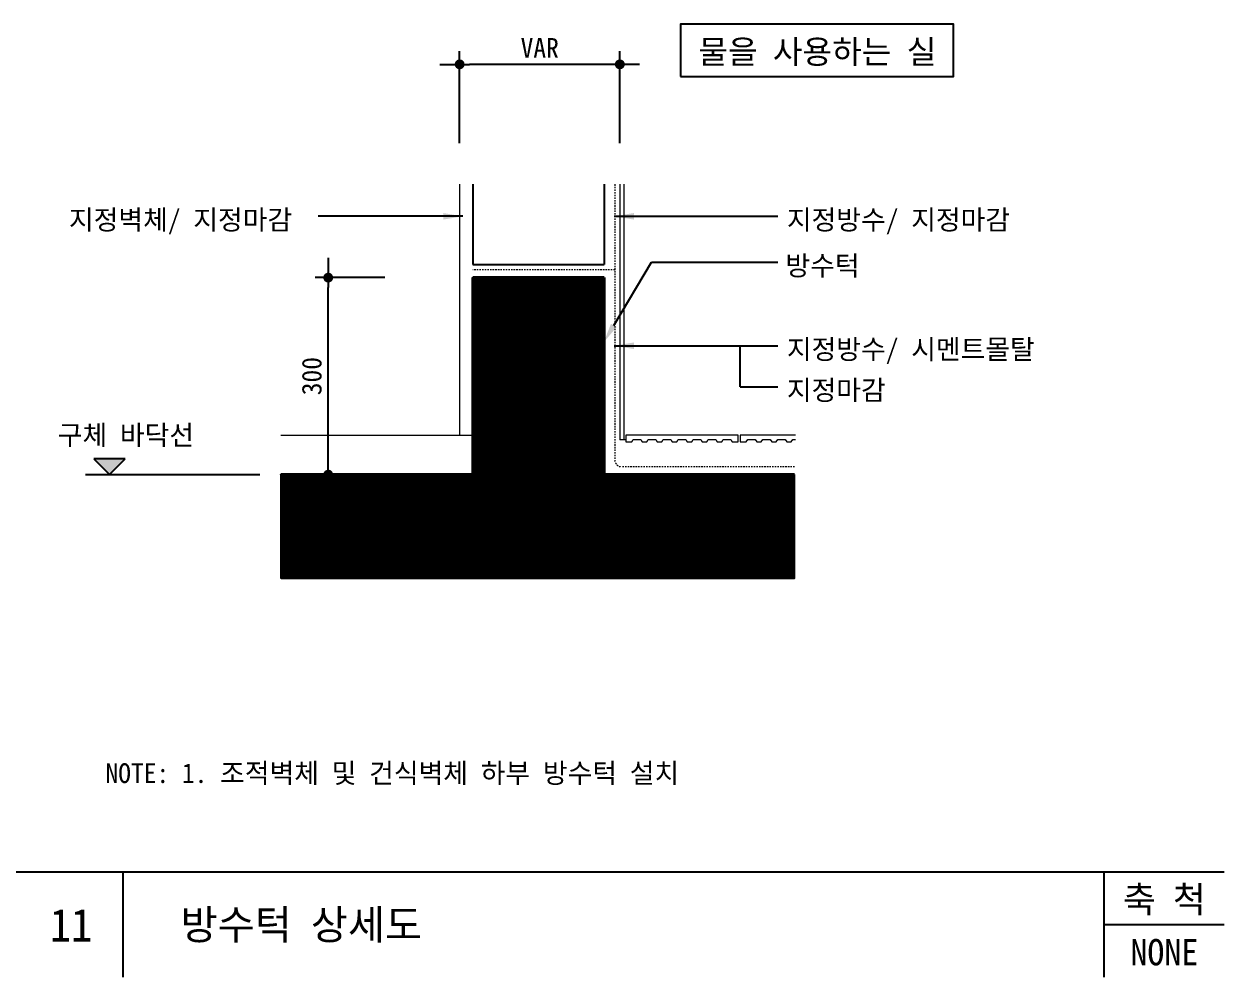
# Model space of a CAD drawing. Header units: millimetres. Extents: x 209 to 75467, y 6568 to 12199.
# Drawn here: x 39329 to 41156, y 6677 to 8128 of the extents above; entities that cross this region are included whole.
import ezdxf
from ezdxf.enums import TextEntityAlignment as Align

# ---------------------------------------------------------------- set-up
doc = ezdxf.new("R2010")
doc.units = ezdxf.units.MM
doc.header["$MEASUREMENT"] = 0
doc.linetypes.add('HID', pattern=[2, 1.1, -0.9])
doc.layers.get('0').update_dxf_attribs({"linetype": 'CONTINUOUS'})
for name, color, linetype, lineweight in [('A-CONC-LIN1', 2, 'CONTINUOUS', 40), ('A-DIMS', 7, 'CONTINUOUS', 25), ('A-MKXS-LEAD', 7, 'CONTINUOUS', 25), ('A-MKXS-TEXT1', 3, 'CONTINUOUS', 25), ('A-MKXX-NAME', 3, 'CONTINUOUS', 25), ('A-MKXX-SYMB', 7, 'CONTINUOUS', 25), ('A-WAXM-BLIC', 3, 'CONTINUOUS', 25), ('A-XXXX-FIN1', 255, 'CONTINUOUS', 18), ('A-XXXX-HATC', 8, 'CONTINUOUS', 18), ('A-XXXX-SYMB', 7, 'CONTINUOUS', 25), ('A-XXXX-TABL', 7, 'CONTINUOUS', 25), ('A-XXXX-WAT1', 9, 'HID', 20)]:
    doc.layers.add(name, color=color, linetype=linetype, lineweight=lineweight)
doc.layers.add('A-XXXX-SOLD', color=252, linetype='CONTINUOUS')
doc.layers.add('CA-ANNO-TEXT', color=3, linetype='CONTINUOUS')
doc.styles.add('HY울릉도L', font='H2GTRE.TTF')
doc.styles.add('돋움체', font='')
doc.styles.get('돋움체').set_extended_font_data('DotumChe')
doc.dimstyles.new('CDIM', dxfattribs={"dimtxt": 3, "dimasz": 1.5, "dimexe": 2, "dimexo": 1, "dimgap": 1, "dimtad": 1, "dimdec": 0, "dimrnd": 0.5, "dimzin": 0, "dimdsep": 32, "dimlunit": 6, "dimtxsty": 'HY울릉도L', "dimblk1": '_CIDOT', "dimblk2": '_CIDOT', "dimsah": 1, "dimcen": 5.5, "dimclrd": 2, "dimclre": 2, "dimclrt": 7, "dimadec": 0, "dimazin": 0, "dimtfac": 1, "dimtdec": 0, "dimtix": 1, "dimtmove": 2, "dimatfit": 1, "dimldrblk": '_CIDOT', "dimfxl": 1, "dimtolj": 1, "dimtzin": 0, "dimlwd": -1, "dimarcsym": 0})

# ---------------------------------------------------------------- blocks, each defined once
blk = doc.blocks.new('_CIDOT')
at = {"color": 0, "linetype": 'ByBlock'}
blk.add_line((2, 0), (-1, 0), dxfattribs=at)
at = {"color": 0, "linetype": 'ByBlock', "const_width": 0.5}
blk.add_lwpolyline([(-0.25, 0, 1), (0.25, 0, 1)], format="xyb", close=True, dxfattribs=at)
blk = doc.blocks.new('*D128')
at = {"layer": 'A-DIMS', "lineweight": -2, "transparency": 16777216}
for p, q in [((39992.3, 7946.8), (39992.3, 8086.6)), ((40236.3, 7946.8), (40236.3, 8086.6))]:
    blk.add_line(p, q, dxfattribs=at)
at = {"layer": 'A-DIMS', "transparency": 16777216}
blk.add_line((40221.3, 8066.6), (40007.3, 8066.6), dxfattribs=at)
at = {"layer": 'A-DIMS', "transparency": 16777216, "xscale": 15, "yscale": 15, "zscale": 15, "rotation": 180}
blk.add_blockref('_CIDOT', (39992.3, 8066.6), dxfattribs=at)
at = {"layer": 'A-DIMS', "transparency": 16777216, "xscale": 15, "yscale": 15, "zscale": 15}
blk.add_blockref('_CIDOT', (40236.3, 8066.6), dxfattribs=at)
at = {"layer": 'A-DIMS', "color": 3, "transparency": 16777216, "insert": (40114.3, 8091.7), "char_height": 30, "attachment_point": 5, "style": '돋움체'}
blk.add_mtext('\\A1;VAR', dxfattribs=at)
blk = doc.blocks.new('*D129')
at = {"layer": 'A-DIMS', "lineweight": -2, "transparency": 16777216}
for p, q in [((39878.6, 7741.8), (39772.2, 7741.8)), ((39878.6, 7441.8), (39772.2, 7441.8))]:
    blk.add_line(p, q, dxfattribs=at)
at = {"layer": 'A-DIMS', "transparency": 16777216}
blk.add_line((39792.2, 7456.8), (39792.2, 7726.8), dxfattribs=at)
at = {"layer": 'A-DIMS', "transparency": 16777216, "xscale": 15, "yscale": 15, "zscale": 15}
for p, rotation in [((39792.2, 7741.8), 90), ((39792.2, 7441.8), 270)]:
    blk.add_blockref('_CIDOT', p, dxfattribs=dict(at, rotation=rotation))
at = {"layer": 'A-DIMS', "color": 3, "transparency": 16777216, "insert": (39767.2, 7591.8), "char_height": 30, "attachment_point": 5, "rotation": 90, "style": '돋움체'}
blk.add_mtext('\\A1;300', dxfattribs=at)
blk = doc.blocks.new('UNITCIRCLE')
blk.add_circle((0, 0), 1)

msp = doc.modelspace()

# ---------------------------------------------------------------- hatches: boundary and pattern name
at = {"layer": 'A-XXXX-SOLD'}
h = msp.add_hatch(dxfattribs=at)
h.set_pattern_fill('ANSI31', color=256)
h.paths.add_polyline_path([(40012.3, 7741.8), (40012.3, 7441.8), (39719.8, 7441.8), (39719.8, 7283.6), (40502.5, 7283.6), (40502.5, 7441.8), (40212.3, 7441.8), (40212.3, 7741.8)])
at = {"layer": 'A-XXXX-SYMB'}
msp.add_hatch(color=256, dxfattribs=at).paths.add_polyline_path([(39459.1, 7441.8), (39483.1, 7465.8), (39435.1, 7465.8)])

# ---------------------------------------------------------------- linework, layer by layer
at = {"layer": 'A-CONC-LIN1'}
for p, q in [((40012.3, 7741.8), (40212.3, 7741.8)), ((40212.3, 7741.8), (40212.3, 7441.8)), ((40502.5, 7441.8), (40212.3, 7441.8))]:
    msp.add_line(p, q, dxfattribs=at)
msp.add_lwpolyline([(40012.3, 7741.8), (40012.3, 7441.8), (39719.8, 7441.8)], dxfattribs=at)
at = {"layer": 'A-MKXS-LEAD'}
for p, q in [((39997.4, 7835.2), (39776.7, 7835.2)), ((40227.7, 7835.2), (40477.1, 7835.2)), ((40227.1, 7669.1), (40284.4, 7765.5)), ((40284.4, 7765.5), (40477.1, 7765.5)), ((40227.7, 7638.1), (40477.1, 7638.1)), ((40419.7, 7575.7), (40419.7, 7638.1)), ((40419.7, 7575.7), (40477.1, 7575.7))]:
    msp.add_line(p, q, dxfattribs=at)
for points in [[(39967.4, 7840.2), (39997.4, 7835.2), (39967.4, 7830.2)], [(40257.7, 7840.2), (40227.7, 7835.2), (40257.7, 7830.2)], [(40222.8, 7671.6), (40211.8, 7643.3), (40231.4, 7666.5)], [(40257.7, 7643.1), (40227.7, 7638.1), (40257.7, 7633.1)]]:
    msp.add_solid(points, dxfattribs=at)
at = {"layer": 'A-MKXX-SYMB'}
msp.add_line((39422.3, 7441.8), (39688, 7441.8), dxfattribs=at)
msp.add_lwpolyline([(40328.8, 8048), (40744.4, 8048), (40744.4, 8128), (40328.8, 8128)], close=True, dxfattribs=at)
at = {"layer": 'A-WAXM-BLIC'}
for p, q in [((40012.3, 7884), (40012.3, 7761.8)), ((40212.3, 7884), (40212.3, 7761.8)), ((40012.3, 7761.8), (40212.3, 7761.8))]:
    msp.add_line(p, q, dxfattribs=at)
at = {"layer": 'A-XXXX-FIN1'}
for p, q in [((39992.3, 7884), (39992.3, 7502)), ((40236.3, 7884), (40236.3, 7494.8)), ((40242.3, 7884), (40242.3, 7494.8)), ((39719.8, 7502), (40012.3, 7502)), ((40245.3, 7494.8), (40236.3, 7494.8))]:
    msp.add_line(p, q, dxfattribs=at)
msp.add_lwpolyline([(40416.7, 7502), (40245.3, 7502), (40245.3, 7492), (40254.5, 7492), (40256.7, 7495.4), (40268.2, 7495.4), (40270.5, 7492), (40277.3, 7492), (40279.6, 7495.4), (40291, 7495.4), (40293.3, 7492), (40300.2, 7492), (40302.5, 7495.4), (40313.9, 7495.4), (40316.2, 7492), (40322.4, 7492), (40323, 7492), (40325.3, 7495.4), (40336.7, 7495.4), (40339, 7492), (40345.9, 7492), (40348.2, 7495.4), (40359.6, 7495.4), (40361.9, 7492), (40368.7, 7492), (40371, 7495.4), (40382.5, 7495.4), (40384.7, 7492), (40391.6, 7492), (40393.9, 7495.4), (40405.3, 7495.4), (40407.6, 7492), (40416.7, 7492), (40416.7, 7502)], close=True, dxfattribs=at)
msp.add_lwpolyline([(40503.9, 7502), (40419.7, 7502), (40419.7, 7492), (40428.9, 7492), (40431.2, 7495.4), (40442.6, 7495.4), (40444.9, 7492), (40451.7, 7492), (40454, 7495.4), (40465.5, 7495.4), (40467.7, 7492), (40474.6, 7492), (40476.9, 7495.4), (40488.3, 7495.4), (40490.6, 7492), (40496.8, 7492), (40497.5, 7492), (40499.7, 7495.4), (40503.9, 7495.4)], dxfattribs=at)
at = {"layer": 'A-XXXX-HATC'}
for p, q in [((40012.3, 7490.8), (40212.3, 7690.8)), ((40012.3, 7475.3), (40212.3, 7675.3)), ((40012.3, 7459.8), (40212.3, 7659.8)), ((40212, 7283.6), (40370.3, 7441.8)), ((40227.6, 7283.6), (40385.8, 7441.8)), ((40243.1, 7283.6), (40401.4, 7441.8))]:
    msp.add_line(p, q, dxfattribs=at)
msp.add_lwpolyline([(40502.5, 7441.8), (40502.5, 7283.6), (39719.8, 7283.6), (39719.8, 7441.8)], dxfattribs=at)
at = {"layer": 'A-XXXX-SYMB'}
for p, q in [((39435.1, 7465.8), (39459.1, 7441.8)), ((39483.1, 7465.8), (39435.1, 7465.8)), ((39459.1, 7441.8), (39483.1, 7465.8))]:
    msp.add_line(p, q, dxfattribs=at)
at = {"layer": 'A-XXXX-TABL'}
for p, q in [((33809, 6836.8), (41156.5, 6836.8)), ((39479.2, 6836.8), (39479.2, 6676.8)), ((40973.4, 6836.8), (40973.4, 6676.8)), ((40973.4, 6756.8), (41156.5, 6756.8))]:
    msp.add_line(p, q, dxfattribs=at)
at = {"layer": 'A-XXXX-WAT1', "ltscale": 2}
for p, q in [((40228.8, 7884), (40228.8, 7463.8)), ((40228.8, 7753.8), (40012.3, 7753.8)), ((40502.5, 7453.8), (40238.8, 7453.8))]:
    msp.add_line(p, q, dxfattribs=at)
msp.add_arc((40238.8, 7463.8), 10, 180, 270, dxfattribs=at)

# ---------------------------------------------------------------- block references
at = {"layer": 'A-XXXX-HATC', "zscale": 8.57}
for p, xscale, yscale, rotation in [((40078.1, 7584), 6.623173993103351, 6.456097804242745, 125.6229394815652), ((40126, 7563.4), 34.57771260410583, 30.64176560309716, 173.2409189167224), ((40077.4, 7556), 11.95254471674015, 8.780127009376884, 149.5241521008989), ((40252.4, 7398.8), 6.623173993103351, 6.456097804242745, 125.6229394815652), ((40300.3, 7378.1), 34.57771260410583, 30.64176560309716, 173.2409189167224), ((40251.7, 7370.8), 11.95254471674015, 8.780127009376884, 149.5241521008989)]:
    msp.add_blockref('UNITCIRCLE', p, dxfattribs=dict(at, xscale=xscale, yscale=yscale, rotation=rotation))

# ---------------------------------------------------------------- texts
at = {"layer": 'A-MKXS-TEXT1', "style": '돋움체'}
for s, height, p in [('지정벽체/ 지정마감', 30, (39397.3, 7814.9)), ('지정방수/ 지정마감', 30, (40490.7, 7814.9)), ('방수턱', 30, (40488.6, 7745.1)), ('지정방수/ 시멘트몰탈', 30, (40490.7, 7617.8)), ('지정마감', 30, (40490.7, 7555.4)), ('NOTE: 1. 조적벽체 및 건식벽체 하부 방수턱 설치', 30, (39453, 6972.2)), ('방수턱 상세도', 45, (39567.2, 6734))]:
    msp.add_text(s, height=height, dxfattribs=at).set_placement(p)
msp.add_text('구체 바닥선', height=30, dxfattribs=at).set_placement((39587.9, 7502), align=Align.MIDDLE_RIGHT)
for s, p in [('축 척', (41065.7, 6775)), ('NONE', (41065.7, 6694.6))]:
    msp.add_text(s, height=40, dxfattribs=at).set_placement(p, align=Align.CENTER)
at = {"layer": 'A-MKXX-NAME', "style": '돋움체'}
msp.add_text('물을 사용하는 실', height=36, dxfattribs=at).set_placement((40537.1, 8086.2), align=Align.MIDDLE)
at = {"layer": 'CA-ANNO-TEXT', "style": '돋움체'}
msp.add_text('11', height=50, dxfattribs=at).set_placement((39368.1, 6730.8))

# ---------------------------------------------------------------- dimensions: what is measured, and where the dimension line sits
at = {"layer": 'A-DIMS'}
dim = msp.add_linear_dim(base=(39992.3, 8066.6), p1=(40236.3, 7936.8), p2=(39992.3, 7936.8), text='VAR', dimstyle='CDIM', override={"dimscale": 10, "dimtxsty": '돋움체', "dimclrd": 256, "dimclre": 256, "dimclrt": 3}, dxfattribs=at)
dim.commit()
dim.dimension.update_dxf_attribs({"geometry": '*D128', "text_midpoint": (40114.3, 8091.7)})
dim = msp.add_linear_dim(base=(39792.2, 7741.8), p1=(39888.6, 7441.8), p2=(39888.6, 7741.8), angle=270, text='300', dimstyle='CDIM', override={"dimscale": 10, "dimtxsty": '돋움체', "dimclrd": 256, "dimclre": 256, "dimclrt": 3}, dxfattribs=at)
dim.commit()
dim.dimension.update_dxf_attribs({"geometry": '*D129', "text_midpoint": (39767.2, 7591.8)})

doc.saveas('drawing.dxf')
